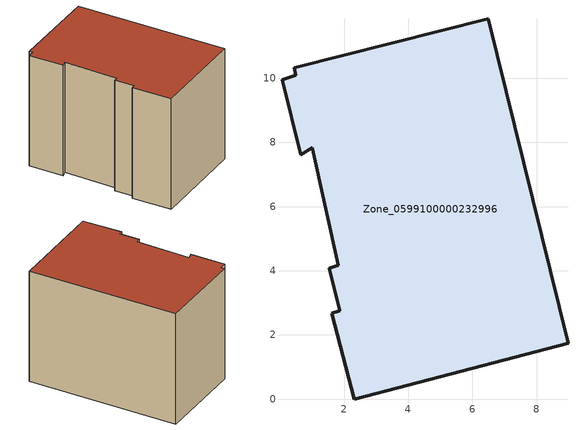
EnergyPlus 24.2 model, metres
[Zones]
Zone_0599100000232996
 floor ground (C_G): 1,7.83 0.65,7.62 0.07,9.96 0.5,10.09 0.45,10.33 6.49,11.85 8.98,1.73 2.32,0 1.62,2.67 1.87,2.75 1.54,4.07 1.82,4.17 z0
 wall outside (C_F): 1.62,2.67 2.32,0 8.98,1.73 6.49,11.85 0.45,10.33 0.5,10.09 0.07,9.96 0.65,7.62 1,7.83 1.82,4.17 1.54,4.07 1.87,2.75 1.62,2.67 z0:7.96
 roof outside (C_R): 0.65,7.62 1,7.83 1.82,4.17 1.54,4.07 1.87,2.75 1.62,2.67 2.32,0 8.98,1.73 6.49,11.85 0.45,10.33 0.5,10.09 0.07,9.96 z7.96
[BUILDING]
Pand.0599100000232996: North Axis=0; Terrain=City; Loads Convergence Tolerance Value=0.04; Temperature Convergence Tolerance Value=0.4; Solar Distribution=FullExterior; Maximum Number of Warmup Days=25; Minimum Number of Warmup Days=1
[Site:Location]
Rotterdam.The.Hague.AP_ZH_NLD Design_Conditions: Latitude=51.96; Longitude=4.45; Time Zone=1; Elevation=-4.5
[SITE:GROUNDTEMPERATURE:BUILDINGSURFACE]
18, 18, 18, 18, 18, 18, 18, 18, 18, 18, 18, 18
[MATERIAL] Thermal Absorptance=0.9; Solar Absorptance=0.7; Visible Absorptance=0.7
Name | Roughness | Thickness | Conductivity | Density | Specific Heat
G.TC.1965-1974 | MediumSmooth | 0.15 | 0.882353 | 540 | 1210
F.TC.1965-1974 | Rough | 0.3 | 0.697674 | 1920 | 840
R.TC.1965-1974 | MediumRough | 0.2 | 0.232558 | 1500 | 1000
[CONSTRUCTION]
C_G: G.TC.1965-1974
C_F: F.TC.1965-1974
C_R: R.TC.1965-1974
[ZONE]
Zone_0599100000232996: Type=1; Multiplier=1; Ceiling Height=Autocalculate; Volume=Autocalculate; Floor Area=autocalculate; Part of Total Floor Area=Yes
[ZONEINFILTRATION:DESIGNFLOWRATE]
Infil_Zone_0599100000232996: Zone or ZoneList or Space or SpaceList=Zone_0599100000232996; Schedule=AlwaysOn; Design Flow Rate Calculation Method=Flow/Area; Flow Rate per Floor Area=0.003; Constant Term Coefficient=1; Temperature Term Coefficient=0; Velocity Term Coefficient=0; Velocity Squared Term Coefficient=0
[HVACTEMPLATE:ZONE:IDEALLOADSAIRSYSTEM]
Zone_0599100000232996: Maximum Heating Supply Air Temperature=50; Minimum Cooling Supply Air Temperature=13; Maximum Heating Supply Air Humidity Ratio=0.0156; Minimum Cooling Supply Air Humidity Ratio=0.0077; Heating Limit=NoLimit; Cooling Limit=NoLimit; Dehumidification Control Type=ConstantSensibleHeatRatio; Cooling Sensible Heat Ratio=0.7; Dehumidification Setpoint=60; Humidification Control Type=None; Humidification Setpoint=30; Outdoor Air Method=None; Outdoor Air Flow Rate per Person=0.00944; Outdoor Air Flow Rate per Zone Floor Area=0; Outdoor Air Flow Rate per Zone=0; Demand Controlled Ventilation Type=None; Outdoor Air Economizer Type=NoEconomizer; Heat Recovery Type=None; Sensible Heat Recovery Effectiveness=0.7; Latent Heat Recovery Effectiveness=0.65
[ZONECONTROL:THERMOSTAT]
ThermostatControl_Zone_0599100000232996: Zone or ZoneList=Zone_0599100000232996; Control Type Schedule=DualSetpointControlType; Control 1=Thermostat_Zone_0599100000232996; Temperature Difference Between Cutout And Setpoint=0
[THERMOSTATSETPOINT:DUALSETPOINT]
Thermostat_Zone_0599100000232996: Heating Setpoint Temperature Schedule=HeatingSetpoint_Zone_0599100000232996; Cooling Setpoint Temperature Schedule=CoolingSetpoint_Zone_0599100000232996
[SCHEDULE:COMPACT]
HeatingSetpoint_Zone_0599100000232996: Through: 12/31, For: AllDays, Until: 24:00, 21
CoolingSetpoint_Zone_0599100000232996: Through: 12/31, For: AllDays, Until: 24:00, 24
DualSetpointControlType: Through: 12/31, For: AllDays, Until: 24:00, 4
AlwaysOn: Through: 12/31, For: AllDays, Until: 24:00, 1
